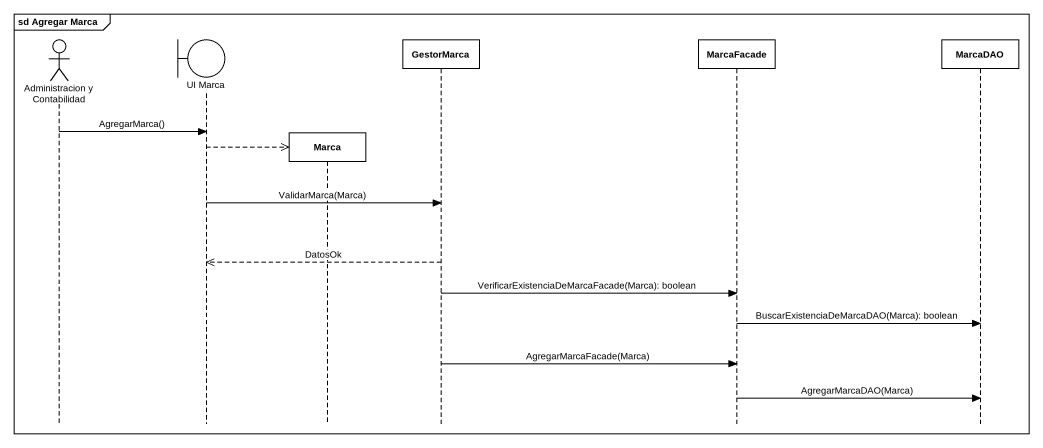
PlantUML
@startuml
mainframe sd Agregar Marca
hide footbox
actor "Administracion y Contabilidad" as Administracion_y
boundary "UI Marca" as UI_Marca
participant Marca
participant GestorMarca
participant MarcaFacade
participant MarcaDAO

Administracion_y -> UI_Marca : AgregarMarca()
UI_Marca -->> Marca **
UI_Marca -> GestorMarca : ValidarMarca(Marca)
GestorMarca -->> UI_Marca : DatosOk
GestorMarca -> MarcaFacade : VerificarExistenciaDeMarcaFacade(Marca): boolean
MarcaFacade -> MarcaDAO : BuscarExistenciaDeMarcaDAO(Marca): boolean
GestorMarca -> MarcaFacade : AgregarMarcaFacade(Marca)
MarcaFacade -> MarcaDAO : AgregarMarcaDAO(Marca)
@enduml
